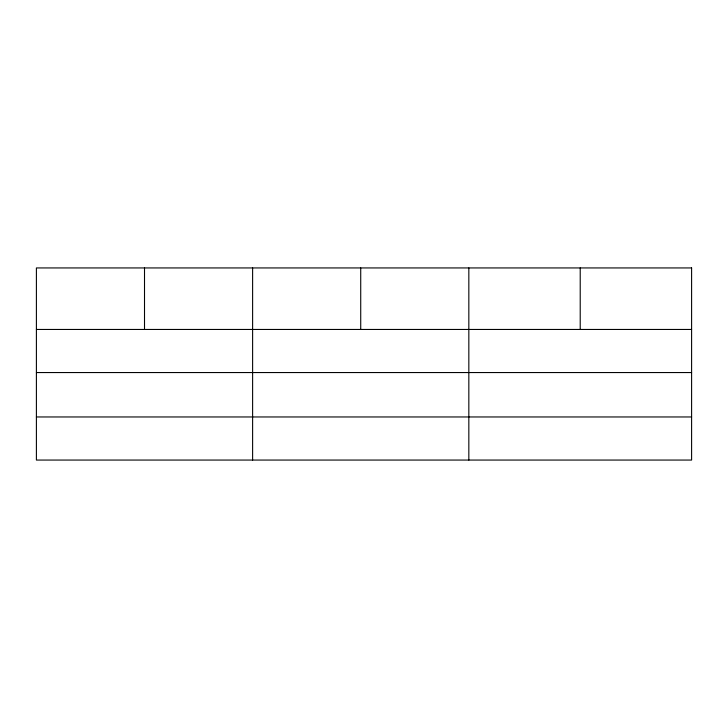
<?xml version="1.0" encoding="UTF-8"?>
<svg xmlns="http://www.w3.org/2000/svg" width="728" height="728" viewBox="0 0 728 728"><rect width="100%" height="100%" fill="white"/><g stroke="black" fill="none" stroke-linecap="round" stroke-linejoin="round"><path stroke-width="1.09" d="M36.4 329.456L691.6 329.456M36.4 372.554L691.6 372.554M36.4 416.962L691.6 416.962M580.216 267.94L580.216 329.456M468.832 267.94L468.832 460.06M360.724 267.94L360.724 329.456M252.616 267.94L252.616 460.06M144.508 267.94L144.508 329.456M691.6 267.94L36.4 267.94L36.4 460.06L691.6 460.06L691.6 267.94"/></g></svg>
